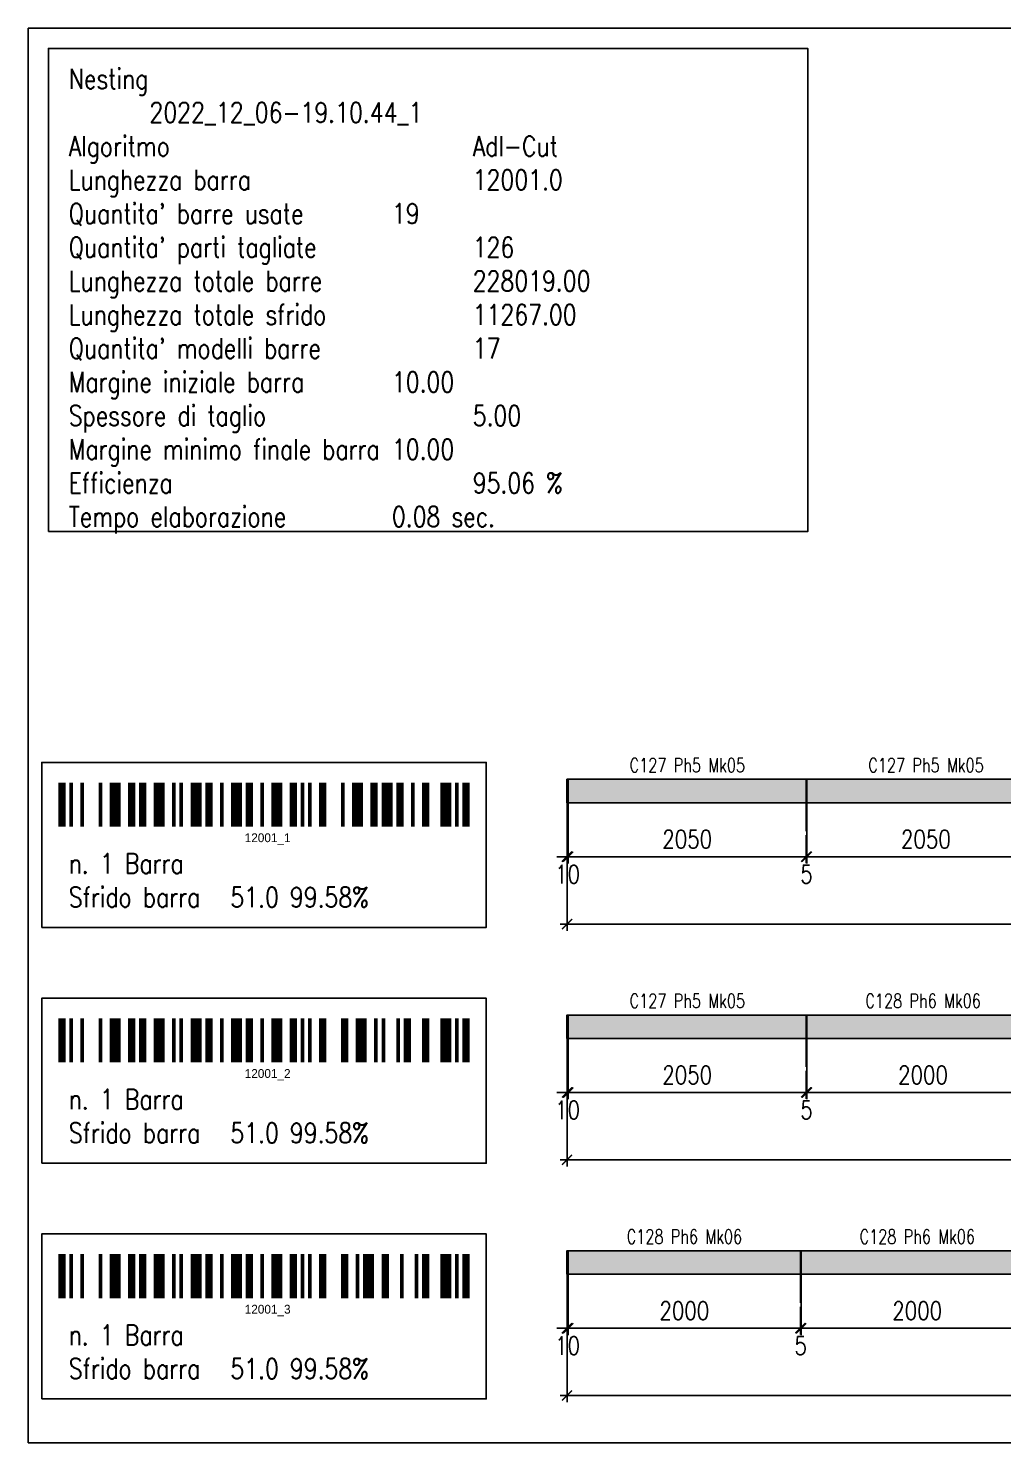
# Model space of a CAD drawing. Header units: millimetres. Extents: x -56 to 421004, y -1 to 91234.
# Drawn here: x 134118 to 142507, y 78414 to 90589 of the extents above; entities that cross this region are included whole.
import ezdxf
from ezdxf.enums import TextEntityAlignment as Align

# ---------------------------------------------------------------- set-up
doc = ezdxf.new("R2010")
doc.units = ezdxf.units.MM
doc.styles.add('EasyCutStyle', font='romans.shx', dxfattribs={"width": 0.8})
doc.styles.add('EasyCutStyleOptimezeBars', font='Romans.shx', dxfattribs={"width": 0.8})
doc.dimstyles.new('EasyCutDimOptimezeBars', dxfattribs={"dimscale": 57.971, "dimtxt": 2.7, "dimasz": 1.5, "dimexe": 1, "dimexo": 0, "dimgap": 1.25, "dimtad": 1, "dimdec": 1, "dimrnd": 0.5, "dimzin": 12, "dimdsep": 46, "dimtxsty": 'EasyCutStyleOptimezeBars', "dimblk": 'ARCHTICK', "dimblk1": 'ARCHTICK', "dimblk2": 'ARCHTICK', "dimcen": 1, "dimdle": 1, "dimclrd": 1, "dimclre": 1, "dimclrt": 3, "dimadec": 3, "dimazin": 0, "dimtfac": 1, "dimtdec": 1, "dimtix": 1, "dimtmove": 0, "dimatfit": 3, "dimfxl": 1, "dimtfill": 1, "dimtolj": 1, "dimtzin": 0, "dimarcsym": 0})

# ---------------------------------------------------------------- blocks, each defined once
blk = doc.blocks.new('BARCODE128_12001_1')
at = {"linetype": 'Continuous'}
for points, const_width in [([(1, 0), (1, 12)], 2), ([(3.5, 0), (3.5, 12)], 1), ([(6.5, 0), (6.5, 12)], 1), ([(11.5, 0), (11.5, 12)], 1), ([(15.5, 0), (15.5, 12)], 3), ([(20, 0), (20, 12)], 2), ([(23, 0), (23, 12)], 2), ([(27.5, 0), (27.5, 12)], 3), ([(31.5, 0), (31.5, 12)], 1), ([(33.5, 0), (33.5, 12)], 1), ([(37.5, 0), (37.5, 12)], 3), ([(41, 0), (41, 12)], 2), ([(44.5, 0), (44.5, 12)], 1), ([(48.5, 0), (48.5, 12)], 3), ([(52, 0), (52, 12)], 2), ([(55.5, 0), (55.5, 12)], 1), ([(59.5, 0), (59.5, 12)], 3), ([(64, 0), (64, 12)], 2), ([(66.5, 0), (66.5, 12)], 1), ([(68.5, 0), (68.5, 12)], 1), ([(72, 0), (72, 12)], 2), ([(77.5, 0), (77.5, 12)], 1), ([(81.5, 0), (81.5, 12)], 3), ([(86, 0), (86, 12)], 2), ([(89.5, 0), (89.5, 12)], 3), ([(93, 0), (93, 12)], 2), ([(96.5, 0), (96.5, 12)], 1), ([(100, 0), (100, 12)], 2), ([(105.5, 0), (105.5, 12)], 3), ([(108.5, 0), (108.5, 12)], 1), ([(111, 0), (111, 12)], 2)]:
    blk.add_lwpolyline(points, dxfattribs=dict(at, const_width=const_width))
blk.add_text('12001_1', height=2.4).set_placement((57, -4.2), align=Align.CENTER)
blk = doc.blocks.new('_ArchTick')
at = {"color": 0, "linetype": 'ByBlock', "const_width": 0.15}
blk.add_lwpolyline([(-0.5, -0.5), (0.5, 0.5)], dxfattribs=at)
blk = doc.blocks.new('*D672')
at = {"color": 1, "lineweight": -2}
for p, q in [((138756, 83922), (138756, 83400)), ((138766, 83922), (138766, 83400)), ((138756, 83458), (138669, 83458)), ((138756, 83458), (138766, 83458)), ((138766, 83458), (138853, 83458))]:
    blk.add_line(p, q, dxfattribs=at)
at = {"layer": 'Defpoints', "color": 0}
for p in [(138756, 83922), (138766, 83922)]:
    blk.add_point(p, dxfattribs=at)
at = {"color": 1, "lineweight": -2, "xscale": 86.9637, "yscale": 86.9637, "zscale": 86.9637}
blk.add_blockref('_ArchTick', (138756, 83458), dxfattribs=at)
at = {"color": 1, "lineweight": -2, "xscale": 86.9637, "yscale": 86.9637, "zscale": 86.9637, "rotation": 180}
blk.add_blockref('_ArchTick', (138766, 83458), dxfattribs=at)
at = {"color": 3, "char_height": 156.5, "attachment_point": 5, "style": 'EasyCutStyleOptimezeBars', "bg_fill": 3, "box_fill_scale": 1.1, "bg_fill_color": 256, "bg_fill_true_color": 13158600}
for s, insert, bg_fill_transparency in [('\\A1;', (138761, 83661), 7232796), ('\\A1;10', (138761, 83307), 7379756)]:
    blk.add_mtext(s, dxfattribs=dict(at, insert=insert, bg_fill_transparency=bg_fill_transparency))
at = {"layer": 'Defpoints', "color": 0}
blk.add_point((138766, 83458), dxfattribs=at)
blk = doc.blocks.new('*D673')
at = {"color": 1, "lineweight": -2}
for p, q in [((138766, 83922), (138766, 83400)), ((140816, 83922), (140816, 83400)), ((138708, 83458), (140874, 83458))]:
    blk.add_line(p, q, dxfattribs=at)
at = {"layer": 'Defpoints', "color": 0}
for p in [(138766, 83922), (140816, 83922), (140816, 83458)]:
    blk.add_point(p, dxfattribs=at)
at = {"color": 1, "lineweight": -2, "xscale": 86.9637, "yscale": 86.9637, "zscale": 86.9637, "rotation": 180}
blk.add_blockref('_ArchTick', (138766, 83458), dxfattribs=at)
at = {"color": 1, "lineweight": -2, "xscale": 86.9637, "yscale": 86.9637, "zscale": 86.9637}
blk.add_blockref('_ArchTick', (140816, 83458), dxfattribs=at)
at = {"color": 3, "insert": (139791, 83609), "char_height": 156.5, "attachment_point": 5, "style": 'EasyCutStyleOptimezeBars', "bg_fill": 3, "box_fill_scale": 1.1, "bg_fill_color": 256, "bg_fill_true_color": 13158600, "bg_fill_transparency": 3937068}
blk.add_mtext('\\A1;2050', dxfattribs=at)
blk = doc.blocks.new('*D674')
at = {"color": 1, "lineweight": -2}
for p, q in [((140816, 83922), (140816, 83400)), ((140821, 83922), (140821, 83400)), ((140816, 83458), (140729, 83458)), ((140816, 83458), (140821, 83458)), ((140821, 83458), (140908, 83458))]:
    blk.add_line(p, q, dxfattribs=at)
at = {"layer": 'Defpoints', "color": 0}
for p in [(140816, 83922), (140821, 83922)]:
    blk.add_point(p, dxfattribs=at)
at = {"color": 1, "lineweight": -2, "xscale": 86.9637, "yscale": 86.9637, "zscale": 86.9637}
blk.add_blockref('_ArchTick', (140816, 83458), dxfattribs=at)
at = {"color": 1, "lineweight": -2, "xscale": 86.9637, "yscale": 86.9637, "zscale": 86.9637, "rotation": 180}
blk.add_blockref('_ArchTick', (140821, 83458), dxfattribs=at)
at = {"color": 3, "char_height": 156.5, "attachment_point": 5, "style": 'EasyCutStyleOptimezeBars', "bg_fill": 3, "box_fill_scale": 1.1, "bg_fill_color": 256, "bg_fill_true_color": 13158600, "bg_fill_transparency": 0}
for s, insert in [('\\A1;', (140818, 83661)), ('\\A1;5', (140818, 83307))]:
    blk.add_mtext(s, dxfattribs=dict(at, insert=insert))
at = {"layer": 'Defpoints', "color": 0}
blk.add_point((140821, 83458), dxfattribs=at)
blk = doc.blocks.new('*D675')
at = {"color": 1, "lineweight": -2}
for p, q in [((140821, 83922), (140821, 83400)), ((142871, 83922), (142871, 83400)), ((140763, 83458), (142929, 83458))]:
    blk.add_line(p, q, dxfattribs=at)
at = {"layer": 'Defpoints', "color": 0}
for p in [(140821, 83922), (142871, 83922), (142871, 83458)]:
    blk.add_point(p, dxfattribs=at)
at = {"color": 1, "lineweight": -2, "xscale": 86.9637, "yscale": 86.9637, "zscale": 86.9637, "rotation": 180}
blk.add_blockref('_ArchTick', (140821, 83458), dxfattribs=at)
at = {"color": 1, "lineweight": -2, "xscale": 86.9637, "yscale": 86.9637, "zscale": 86.9637}
blk.add_blockref('_ArchTick', (142871, 83458), dxfattribs=at)
at = {"color": 3, "insert": (141846, 83609), "char_height": 156.5, "attachment_point": 5, "style": 'EasyCutStyleOptimezeBars', "bg_fill": 3, "box_fill_scale": 1.1, "bg_fill_color": 256, "bg_fill_true_color": 13158600, "bg_fill_transparency": 3960140}
blk.add_mtext('\\A1;2050', dxfattribs=at)
blk = doc.blocks.new('*D685')
at = {"color": 1, "lineweight": -2}
for p, q in [((138756, 83922), (138756, 82820)), ((150757, 83922), (150757, 82820)), ((138698, 82878), (150815, 82878))]:
    blk.add_line(p, q, dxfattribs=at)
at = {"layer": 'Defpoints', "color": 0}
for p in [(138756, 83922), (150757, 83922), (150757, 82878)]:
    blk.add_point(p, dxfattribs=at)
at = {"color": 1, "lineweight": -2, "xscale": 86.9637, "yscale": 86.9637, "zscale": 86.9637, "rotation": 180}
blk.add_blockref('_ArchTick', (138756, 82878), dxfattribs=at)
at = {"color": 1, "lineweight": -2, "xscale": 86.9637, "yscale": 86.9637, "zscale": 86.9637}
blk.add_blockref('_ArchTick', (150757, 82878), dxfattribs=at)
at = {"color": 3, "insert": (144756, 83029), "char_height": 156.5, "attachment_point": 5, "style": 'EasyCutStyleOptimezeBars', "bg_fill": 3, "box_fill_scale": 1.1, "bg_fill_color": 256, "bg_fill_true_color": 13158600, "bg_fill_transparency": 4074544}
blk.add_mtext('\\A1;12001', dxfattribs=at)
blk = doc.blocks.new('BARCODE128_12001_2')
at = {"linetype": 'Continuous'}
for points, const_width in [([(1, 0), (1, 12)], 2), ([(3.5, 0), (3.5, 12)], 1), ([(6.5, 0), (6.5, 12)], 1), ([(11.5, 0), (11.5, 12)], 1), ([(15.5, 0), (15.5, 12)], 3), ([(20, 0), (20, 12)], 2), ([(23, 0), (23, 12)], 2), ([(27.5, 0), (27.5, 12)], 3), ([(31.5, 0), (31.5, 12)], 1), ([(33.5, 0), (33.5, 12)], 1), ([(37.5, 0), (37.5, 12)], 3), ([(41, 0), (41, 12)], 2), ([(44.5, 0), (44.5, 12)], 1), ([(48.5, 0), (48.5, 12)], 3), ([(52, 0), (52, 12)], 2), ([(55.5, 0), (55.5, 12)], 1), ([(59.5, 0), (59.5, 12)], 3), ([(64, 0), (64, 12)], 2), ([(66.5, 0), (66.5, 12)], 1), ([(68.5, 0), (68.5, 12)], 1), ([(72, 0), (72, 12)], 2), ([(78, 0), (78, 12)], 2), ([(82.5, 0), (82.5, 12)], 3), ([(86.5, 0), (86.5, 12)], 1), ([(88.5, 0), (88.5, 12)], 1), ([(92.5, 0), (92.5, 12)], 1), ([(95, 0), (95, 12)], 2), ([(100, 0), (100, 12)], 2), ([(105.5, 0), (105.5, 12)], 3), ([(108.5, 0), (108.5, 12)], 1), ([(111, 0), (111, 12)], 2)]:
    blk.add_lwpolyline(points, dxfattribs=dict(at, const_width=const_width))
blk.add_text('12001_2', height=2.4).set_placement((57, -4.2), align=Align.CENTER)
blk = doc.blocks.new('*D687')
at = {"color": 1, "lineweight": -2}
for p, q in [((138756, 81892), (138756, 81371)), ((138766, 81892), (138766, 81371)), ((138756, 81429), (138669, 81429)), ((138756, 81429), (138766, 81429)), ((138766, 81429), (138853, 81429))]:
    blk.add_line(p, q, dxfattribs=at)
at = {"layer": 'Defpoints', "color": 0}
for p in [(138756, 81892), (138766, 81892)]:
    blk.add_point(p, dxfattribs=at)
at = {"color": 1, "lineweight": -2, "xscale": 86.9637, "yscale": 86.9637, "zscale": 86.9637}
blk.add_blockref('_ArchTick', (138756, 81429), dxfattribs=at)
at = {"color": 1, "lineweight": -2, "xscale": 86.9637, "yscale": 86.9637, "zscale": 86.9637, "rotation": 180}
blk.add_blockref('_ArchTick', (138766, 81429), dxfattribs=at)
at = {"color": 3, "char_height": 156.5, "attachment_point": 5, "style": 'EasyCutStyleOptimezeBars', "bg_fill": 3, "box_fill_scale": 1.1, "bg_fill_color": 256, "bg_fill_true_color": 13158600}
for s, insert, bg_fill_transparency in [('\\A1;', (138761, 81632), 12338944), ('\\A1;10', (138761, 81278), 4498908)]:
    blk.add_mtext(s, dxfattribs=dict(at, insert=insert, bg_fill_transparency=bg_fill_transparency))
at = {"layer": 'Defpoints', "color": 0}
blk.add_point((138766, 81429), dxfattribs=at)
blk = doc.blocks.new('*D688')
at = {"color": 1, "lineweight": -2}
for p, q in [((138766, 81892), (138766, 81371)), ((140816, 81892), (140816, 81371)), ((138708, 81429), (140874, 81429))]:
    blk.add_line(p, q, dxfattribs=at)
at = {"layer": 'Defpoints', "color": 0}
for p in [(138766, 81892), (140816, 81892), (140816, 81429)]:
    blk.add_point(p, dxfattribs=at)
at = {"color": 1, "lineweight": -2, "xscale": 86.9637, "yscale": 86.9637, "zscale": 86.9637, "rotation": 180}
blk.add_blockref('_ArchTick', (138766, 81429), dxfattribs=at)
at = {"color": 1, "lineweight": -2, "xscale": 86.9637, "yscale": 86.9637, "zscale": 86.9637}
blk.add_blockref('_ArchTick', (140816, 81429), dxfattribs=at)
at = {"color": 3, "insert": (139791, 81579), "char_height": 156.5, "attachment_point": 5, "style": 'EasyCutStyleOptimezeBars', "bg_fill": 3, "box_fill_scale": 1.1, "bg_fill_color": 256, "bg_fill_true_color": 13158600, "bg_fill_transparency": 15880952}
blk.add_mtext('\\A1;2050', dxfattribs=at)
blk = doc.blocks.new('*D689')
at = {"color": 1, "lineweight": -2}
for p, q in [((140816, 81892), (140816, 81371)), ((140821, 81892), (140821, 81371)), ((140816, 81429), (140729, 81429)), ((140816, 81429), (140821, 81429)), ((140821, 81429), (140908, 81429))]:
    blk.add_line(p, q, dxfattribs=at)
at = {"layer": 'Defpoints', "color": 0}
for p in [(140816, 81892), (140821, 81892)]:
    blk.add_point(p, dxfattribs=at)
at = {"color": 1, "lineweight": -2, "xscale": 86.9637, "yscale": 86.9637, "zscale": 86.9637}
blk.add_blockref('_ArchTick', (140816, 81429), dxfattribs=at)
at = {"color": 1, "lineweight": -2, "xscale": 86.9637, "yscale": 86.9637, "zscale": 86.9637, "rotation": 180}
blk.add_blockref('_ArchTick', (140821, 81429), dxfattribs=at)
at = {"color": 3, "char_height": 156.5, "attachment_point": 5, "style": 'EasyCutStyleOptimezeBars', "bg_fill": 3, "box_fill_scale": 1.1, "bg_fill_color": 256, "bg_fill_true_color": 13158600}
for s, insert, bg_fill_transparency in [('\\A1;', (140818, 81632), 12339460), ('\\A1;5', (140818, 81278), 0)]:
    blk.add_mtext(s, dxfattribs=dict(at, insert=insert, bg_fill_transparency=bg_fill_transparency))
at = {"layer": 'Defpoints', "color": 0}
blk.add_point((140821, 81429), dxfattribs=at)
blk = doc.blocks.new('*D690')
at = {"color": 1, "lineweight": -2}
for p, q in [((140821, 81892), (140821, 81371)), ((142821, 81892), (142821, 81371)), ((140763, 81429), (142879, 81429))]:
    blk.add_line(p, q, dxfattribs=at)
at = {"layer": 'Defpoints', "color": 0}
for p in [(140821, 81892), (142821, 81892), (142821, 81429)]:
    blk.add_point(p, dxfattribs=at)
at = {"color": 1, "lineweight": -2, "xscale": 86.9637, "yscale": 86.9637, "zscale": 86.9637, "rotation": 180}
blk.add_blockref('_ArchTick', (140821, 81429), dxfattribs=at)
at = {"color": 1, "lineweight": -2, "xscale": 86.9637, "yscale": 86.9637, "zscale": 86.9637}
blk.add_blockref('_ArchTick', (142821, 81429), dxfattribs=at)
at = {"color": 3, "insert": (141821, 81579), "char_height": 156.5, "attachment_point": 5, "style": 'EasyCutStyleOptimezeBars', "bg_fill": 3, "box_fill_scale": 1.1, "bg_fill_color": 256, "bg_fill_true_color": 13158600, "bg_fill_transparency": 4541744}
blk.add_mtext('\\A1;2000', dxfattribs=at)
blk = doc.blocks.new('*D700')
at = {"color": 1, "lineweight": -2}
for p, q in [((138756, 81892), (138756, 80791)), ((150757, 81892), (150757, 80791)), ((138698, 80849), (150815, 80849))]:
    blk.add_line(p, q, dxfattribs=at)
at = {"layer": 'Defpoints', "color": 0}
for p in [(138756, 81892), (150757, 81892), (150757, 80849)]:
    blk.add_point(p, dxfattribs=at)
at = {"color": 1, "lineweight": -2, "xscale": 86.9637, "yscale": 86.9637, "zscale": 86.9637, "rotation": 180}
blk.add_blockref('_ArchTick', (138756, 80849), dxfattribs=at)
at = {"color": 1, "lineweight": -2, "xscale": 86.9637, "yscale": 86.9637, "zscale": 86.9637}
blk.add_blockref('_ArchTick', (150757, 80849), dxfattribs=at)
at = {"color": 3, "insert": (144756, 81000), "char_height": 156.5, "attachment_point": 5, "style": 'EasyCutStyleOptimezeBars', "bg_fill": 3, "box_fill_scale": 1.1, "bg_fill_color": 256, "bg_fill_true_color": 13158600, "bg_fill_transparency": 4954380}
blk.add_mtext('\\A1;12001', dxfattribs=at)
blk = doc.blocks.new('BARCODE128_12001_3')
at = {"linetype": 'Continuous'}
for points, const_width in [([(1, 0), (1, 12)], 2), ([(3.5, 0), (3.5, 12)], 1), ([(6.5, 0), (6.5, 12)], 1), ([(11.5, 0), (11.5, 12)], 1), ([(15.5, 0), (15.5, 12)], 3), ([(20, 0), (20, 12)], 2), ([(23, 0), (23, 12)], 2), ([(27.5, 0), (27.5, 12)], 3), ([(31.5, 0), (31.5, 12)], 1), ([(33.5, 0), (33.5, 12)], 1), ([(37.5, 0), (37.5, 12)], 3), ([(41, 0), (41, 12)], 2), ([(44.5, 0), (44.5, 12)], 1), ([(48.5, 0), (48.5, 12)], 3), ([(52, 0), (52, 12)], 2), ([(55.5, 0), (55.5, 12)], 1), ([(59.5, 0), (59.5, 12)], 3), ([(64, 0), (64, 12)], 2), ([(66.5, 0), (66.5, 12)], 1), ([(68.5, 0), (68.5, 12)], 1), ([(72, 0), (72, 12)], 2), ([(78, 0), (78, 12)], 2), ([(81.5, 0), (81.5, 12)], 1), ([(84.5, 0), (84.5, 12)], 3), ([(89, 0), (89, 12)], 2), ([(93.5, 0), (93.5, 12)], 1), ([(97.5, 0), (97.5, 12)], 1), ([(100, 0), (100, 12)], 2), ([(105.5, 0), (105.5, 12)], 3), ([(108.5, 0), (108.5, 12)], 1), ([(111, 0), (111, 12)], 2)]:
    blk.add_lwpolyline(points, dxfattribs=dict(at, const_width=const_width))
blk.add_text('12001_3', height=2.4).set_placement((57, -4.2), align=Align.CENTER)
blk = doc.blocks.new('*D702')
at = {"color": 1, "lineweight": -2}
for p, q in [((138756, 79863), (138756, 79341)), ((138766, 79863), (138766, 79341)), ((138756, 79399), (138669, 79399)), ((138756, 79399), (138766, 79399)), ((138766, 79399), (138853, 79399))]:
    blk.add_line(p, q, dxfattribs=at)
at = {"layer": 'Defpoints', "color": 0}
for p in [(138756, 79863), (138766, 79863)]:
    blk.add_point(p, dxfattribs=at)
at = {"color": 1, "lineweight": -2, "xscale": 86.9637, "yscale": 86.9637, "zscale": 86.9637}
blk.add_blockref('_ArchTick', (138756, 79399), dxfattribs=at)
at = {"color": 1, "lineweight": -2, "xscale": 86.9637, "yscale": 86.9637, "zscale": 86.9637, "rotation": 180}
blk.add_blockref('_ArchTick', (138766, 79399), dxfattribs=at)
at = {"color": 3, "char_height": 156.5, "attachment_point": 5, "style": 'EasyCutStyleOptimezeBars', "bg_fill": 3, "box_fill_scale": 1.1, "bg_fill_color": 256, "bg_fill_true_color": 13158600}
for s, insert, bg_fill_transparency in [('\\A1;', (138761, 79602), 12333784), ('\\A1;10', (138761, 79249), 12333864)]:
    blk.add_mtext(s, dxfattribs=dict(at, insert=insert, bg_fill_transparency=bg_fill_transparency))
at = {"layer": 'Defpoints', "color": 0}
blk.add_point((138766, 79399), dxfattribs=at)
blk = doc.blocks.new('*D703')
at = {"color": 1, "lineweight": -2}
for p, q in [((138766, 79863), (138766, 79341)), ((140766, 79863), (140766, 79341)), ((138708, 79399), (140824, 79399))]:
    blk.add_line(p, q, dxfattribs=at)
at = {"layer": 'Defpoints', "color": 0}
for p in [(138766, 79863), (140766, 79863), (140766, 79399)]:
    blk.add_point(p, dxfattribs=at)
at = {"color": 1, "lineweight": -2, "xscale": 86.9637, "yscale": 86.9637, "zscale": 86.9637, "rotation": 180}
blk.add_blockref('_ArchTick', (138766, 79399), dxfattribs=at)
at = {"color": 1, "lineweight": -2, "xscale": 86.9637, "yscale": 86.9637, "zscale": 86.9637}
blk.add_blockref('_ArchTick', (140766, 79399), dxfattribs=at)
at = {"color": 3, "insert": (139766, 79550), "char_height": 156.5, "attachment_point": 5, "style": 'EasyCutStyleOptimezeBars', "bg_fill": 3, "box_fill_scale": 1.1, "bg_fill_color": 256, "bg_fill_true_color": 13158600, "bg_fill_transparency": 10195756}
blk.add_mtext('\\A1;2000', dxfattribs=at)
blk = doc.blocks.new('*D704')
at = {"color": 1, "lineweight": -2}
for p, q in [((140766, 79863), (140766, 79341)), ((140771, 79863), (140771, 79341)), ((140766, 79399), (140679, 79399)), ((140766, 79399), (140771, 79399)), ((140771, 79399), (140858, 79399))]:
    blk.add_line(p, q, dxfattribs=at)
at = {"layer": 'Defpoints', "color": 0}
for p in [(140766, 79863), (140771, 79863)]:
    blk.add_point(p, dxfattribs=at)
at = {"color": 1, "lineweight": -2, "xscale": 86.9637, "yscale": 86.9637, "zscale": 86.9637}
blk.add_blockref('_ArchTick', (140766, 79399), dxfattribs=at)
at = {"color": 1, "lineweight": -2, "xscale": 86.9637, "yscale": 86.9637, "zscale": 86.9637, "rotation": 180}
blk.add_blockref('_ArchTick', (140771, 79399), dxfattribs=at)
at = {"color": 3, "char_height": 156.5, "attachment_point": 5, "style": 'EasyCutStyleOptimezeBars', "bg_fill": 3, "box_fill_scale": 1.1, "bg_fill_color": 256, "bg_fill_true_color": 13158600, "bg_fill_transparency": 0}
for s, insert in [('\\A1;', (140768, 79602)), ('\\A1;5', (140768, 79249))]:
    blk.add_mtext(s, dxfattribs=dict(at, insert=insert))
at = {"layer": 'Defpoints', "color": 0}
blk.add_point((140771, 79399), dxfattribs=at)
blk = doc.blocks.new('*D705')
at = {"color": 1, "lineweight": -2}
for p, q in [((140771, 79863), (140771, 79341)), ((142771, 79863), (142771, 79341)), ((140713, 79399), (142829, 79399))]:
    blk.add_line(p, q, dxfattribs=at)
at = {"layer": 'Defpoints', "color": 0}
for p in [(140771, 79863), (142771, 79863), (142771, 79399)]:
    blk.add_point(p, dxfattribs=at)
at = {"color": 1, "lineweight": -2, "xscale": 86.9637, "yscale": 86.9637, "zscale": 86.9637, "rotation": 180}
blk.add_blockref('_ArchTick', (140771, 79399), dxfattribs=at)
at = {"color": 1, "lineweight": -2, "xscale": 86.9637, "yscale": 86.9637, "zscale": 86.9637}
blk.add_blockref('_ArchTick', (142771, 79399), dxfattribs=at)
at = {"color": 3, "insert": (141771, 79550), "char_height": 156.5, "attachment_point": 5, "style": 'EasyCutStyleOptimezeBars', "bg_fill": 3, "box_fill_scale": 1.1, "bg_fill_color": 256, "bg_fill_true_color": 13158600, "bg_fill_transparency": 10218828}
blk.add_mtext('\\A1;2000', dxfattribs=at)
blk = doc.blocks.new('*D715')
at = {"color": 1, "lineweight": -2}
for p, q in [((138756, 79863), (138756, 78762)), ((150757, 79863), (150757, 78762)), ((138698, 78820), (150815, 78820))]:
    blk.add_line(p, q, dxfattribs=at)
at = {"layer": 'Defpoints', "color": 0}
for p in [(138756, 79863), (150757, 79863), (150757, 78820)]:
    blk.add_point(p, dxfattribs=at)
at = {"color": 1, "lineweight": -2, "xscale": 86.9637, "yscale": 86.9637, "zscale": 86.9637, "rotation": 180}
blk.add_blockref('_ArchTick', (138756, 78820), dxfattribs=at)
at = {"color": 1, "lineweight": -2, "xscale": 86.9637, "yscale": 86.9637, "zscale": 86.9637}
blk.add_blockref('_ArchTick', (150757, 78820), dxfattribs=at)
at = {"color": 3, "insert": (144756, 78970), "char_height": 156.5, "attachment_point": 5, "style": 'EasyCutStyleOptimezeBars', "bg_fill": 3, "box_fill_scale": 1.1, "bg_fill_color": 256, "bg_fill_true_color": 13158600, "bg_fill_transparency": 4963152}
blk.add_mtext('\\A1;12001', dxfattribs=at)

msp = doc.modelspace()

# ---------------------------------------------------------------- linework, layer by layer
at = {"color": 231, "true_color": 0xfd58be}
for points in [[(138755.9, 83921.59), (150756.9, 83921.59), (150756.9, 84124.5), (138755.9, 84124.5)], [(138755.9, 81892.43), (150756.9, 81892.43), (150756.9, 82095.35), (138755.9, 82095.35)], [(138755.9, 79863.28), (150756.9, 79863.28), (150756.9, 80066.2), (138755.9, 80066.2)]]:
    msp.add_lwpolyline(points, close=True, dxfattribs=at)
at = {"color": 7}
for points in [[(138765.9, 83921.59), (140815.9, 83921.59), (140815.9, 84124.5), (138765.9, 84124.5)], [(140820.9, 83921.59), (142870.9, 83921.59), (142870.9, 84124.5), (140820.9, 84124.5)], [(138765.9, 81892.43), (140815.9, 81892.43), (140815.9, 82095.35), (138765.9, 82095.35)], [(140820.9, 81892.43), (142820.9, 81892.43), (142820.9, 82095.35), (140820.9, 82095.35)], [(138765.9, 79863.28), (140765.9, 79863.28), (140765.9, 80066.2), (138765.9, 80066.2)], [(140770.9, 79863.28), (142770.9, 79863.28), (142770.9, 80066.2), (140770.9, 80066.2)]]:
    msp.add_lwpolyline(points, close=True, dxfattribs=at)
at = {"color": 54, "true_color": 0xa29717}
for points in [[(138765.9, 83921.59), (140815.9, 83921.59), (138765.9, 84124.5), (140815.9, 84124.5)], [(140820.9, 83921.59), (142870.9, 83921.59), (140820.9, 84124.5), (142870.9, 84124.5)], [(138765.9, 81892.43), (140815.9, 81892.43), (138765.9, 82095.35), (140815.9, 82095.35)]]:
    msp.add_solid(points, dxfattribs=at)
at = {"color": 54, "true_color": 0xa19317}
for points in [[(140820.9, 81892.43), (142820.9, 81892.43), (140820.9, 82095.35), (142820.9, 82095.35)], [(138765.9, 79863.28), (140765.9, 79863.28), (138765.9, 80066.2), (140765.9, 80066.2)], [(140770.9, 79863.28), (142770.9, 79863.28), (140770.9, 80066.2), (142770.9, 80066.2)]]:
    msp.add_solid(points, dxfattribs=at)

# ---------------------------------------------------------------- texts
at = {"style": 'EasyCutStyle', "width": 0.75}
for s, p in [('C127 Ph5 Mk05', (139791.9, 84185.38)), ('C127 Ph5 Mk05', (141846.9, 84185.38)), ('C127 Ph5 Mk05', (139791.9, 82156.22)), ('C128 Ph6 Mk06', (141821.9, 82156.22)), ('C128 Ph6 Mk06', (139766.9, 80127.07)), ('C128 Ph6 Mk06', (141771.9, 80127.07))]:
    msp.add_text(s, height=121.7492, dxfattribs=at).set_placement(p, align=Align.CENTER)
at = {"color": 71, "insert": (134465.7, 90240.95), "char_height": 173.9274, "attachment_point": 1, "bg_fill": 3, "box_fill_scale": 1.5, "bg_fill_color": 9, "bg_fill_transparency": 10584684}
msp.add_mtext("{\\Fromans|c0;\\W0.8;\\C2;Nesting^I^I^I^I\\C7;2022_12_06-19.10.44_1^J\\C3;Algoritmo^I^I^I^I\\C7;Adl-Cut^J\\C1;Lunghezza barra^I^I^I\\C7;12001.0^J\\C1;Quantita' barre usate^I^I\\C7;19^J\\C1;Quantita' parti tagliate^I^I\\C7;126^J\\C1;Lunghezza totale barre^I^I\\C7;228019.00^J\\C1;Lunghezza totale sfrido^I^I\\C7;11267.00^J\\C1;Quantita' modelli barre^I^I\\C7;17^J\\C1;Margine iniziale barra^I^I\\C7;10.00^J\\C1;Spessore di taglio^I^I^I\\C7;5.00^J\\C1;Margine minimo finale barra^I\\C7;10.00^J\\C1;Efficienza^I^I^I^I\\C7;95.06 %^J\\C1;Tempo elaborazione^I^I\\C7;0.08 sec.", dxfattribs=at)

# ---------------------------------------------------------------- next in the draw order: linework, layer by layer
at = {"color": 5}
for points in [[(134117.84, 78413.89), (151336.65, 78413.89), (151336.65, 90588.8), (134117.84, 90588.8)], [(134291.77, 86257.18), (140828.13, 86257.18), (140828.13, 90414.88), (134291.77, 90414.88)]]:
    msp.add_lwpolyline(points, close=True, dxfattribs=at)

# ---------------------------------------------------------------- next in the draw order: texts
at = {"color": 71, "char_height": 173.9274, "attachment_point": 1, "bg_fill": 2}
for insert in [(134465.7, 83486.77), (134465.7, 81457.62), (134465.7, 79428.46)]:
    msp.add_mtext('{\\Fromans|c0;\\W0.8;\\C2;n. 1 Barra^J\\C1;Sfrido barra^I\\C7;51.0 99.58%', dxfattribs=dict(at, insert=insert))

# ---------------------------------------------------------------- next in the draw order: dimensions: what is measured, and where the dimension line sits
for base, p1, p2, picture, middle in [((138765.9, 83457.78), (138755.9, 83921.59), (138765.9, 83921.59), '*D672', (138760.9, 83457.78)), ((138765.9, 81428.63), (138755.9, 81892.43), (138765.9, 81892.43), '*D687', (138760.9, 81428.63)), ((138765.9, 79399.47), (138755.9, 79863.28), (138765.9, 79863.28), '*D702', (138760.9, 79399.47))]:
    dim = msp.add_linear_dim(base=base, p1=p1, p2=p2, text='\\X<>', dimstyle='EasyCutDimOptimezeBars', override={"dimscale": 57.9758})
    dim.commit()
    dim.dimension.update_dxf_attribs({"geometry": picture, "text_midpoint": middle})

# ---------------------------------------------------------------- next in the draw order: linework, layer by layer
at = {"color": 5}
for points in [[(134233.79, 82849.03), (138060.2, 82849.03), (138060.2, 84269.44), (134233.79, 84269.44)], [(134233.79, 80819.88), (138060.2, 80819.88), (138060.2, 82240.29), (134233.79, 82240.29)], [(134233.79, 78790.73), (138060.2, 78790.73), (138060.2, 80211.14), (134233.79, 80211.14)]]:
    msp.add_lwpolyline(points, close=True, dxfattribs=at)

# ---------------------------------------------------------------- next in the draw order: block references
at = {"xscale": 31.62316363636637, "yscale": 31.62316363636637, "zscale": 31.62316363636364}
for name, p in [('BARCODE128_12001_1', (134376.1, 83716.04)), ('BARCODE128_12001_2', (134376.1, 81686.88)), ('BARCODE128_12001_3', (134376.1, 79657.73))]:
    msp.add_blockref(name, p, dxfattribs=at)

# ---------------------------------------------------------------- next in the draw order: dimensions: what is measured, and where the dimension line sits
for base, p1, p2, picture, middle in [((140815.9, 83457.78), (138765.9, 83921.59), (140815.9, 83921.59), '*D673', (139790.9, 83608.52)), ((140815.9, 81428.63), (138765.9, 81892.43), (140815.9, 81892.43), '*D688', (139790.9, 81579.36)), ((140765.9, 79399.47), (138765.9, 79863.28), (140765.9, 79863.28), '*D703', (139765.9, 79550.21))]:
    dim = msp.add_linear_dim(base=base, p1=p1, p2=p2, dimstyle='EasyCutDimOptimezeBars', override={"dimscale": 57.9758, "dimtad": 1})
    dim.commit()
    dim.dimension.update_dxf_attribs({"geometry": picture, "text_midpoint": middle})

# ---------------------------------------------------------------- next in the draw order: dimensions: what is measured, and where the dimension line sits
for base, p1, p2, picture, middle in [((140820.9, 83457.78), (140815.9, 83921.59), (140820.9, 83921.59), '*D674', (140818.4, 83457.78)), ((140820.9, 81428.63), (140815.9, 81892.43), (140820.9, 81892.43), '*D689', (140818.4, 81428.63)), ((140770.9, 79399.47), (140765.9, 79863.28), (140770.9, 79863.28), '*D704', (140768.4, 79399.47))]:
    dim = msp.add_linear_dim(base=base, p1=p1, p2=p2, text='\\X<>', dimstyle='EasyCutDimOptimezeBars', override={"dimscale": 57.9758})
    dim.commit()
    dim.dimension.update_dxf_attribs({"geometry": picture, "text_midpoint": middle})

# ---------------------------------------------------------------- next in the draw order: dimensions: what is measured, and where the dimension line sits
for base, p1, p2, picture, middle in [((142870.9, 83457.78), (140820.9, 83921.59), (142870.9, 83921.59), '*D675', (141845.9, 83608.52)), ((142820.9, 81428.63), (140820.9, 81892.43), (142820.9, 81892.43), '*D690', (141820.9, 81579.36)), ((142770.9, 79399.47), (140770.9, 79863.28), (142770.9, 79863.28), '*D705', (141770.9, 79550.21))]:
    dim = msp.add_linear_dim(base=base, p1=p1, p2=p2, dimstyle='EasyCutDimOptimezeBars', override={"dimscale": 57.9758, "dimtad": 1})
    dim.commit()
    dim.dimension.update_dxf_attribs({"geometry": picture, "text_midpoint": middle})

# ---------------------------------------------------------------- next in the draw order: dimensions: what is measured, and where the dimension line sits
for base, p1, p2, picture, middle in [((150756.9, 82878.02), (138755.9, 83921.59), (150756.9, 83921.59), '*D685', (144756.4, 83028.76)), ((150756.9, 80848.87), (138755.9, 81892.43), (150756.9, 81892.43), '*D700', (144756.4, 80999.61)), ((150756.9, 78819.72), (138755.9, 79863.28), (150756.9, 79863.28), '*D715', (144756.4, 78970.45))]:
    dim = msp.add_linear_dim(base=base, p1=p1, p2=p2, dimstyle='EasyCutDimOptimezeBars', override={"dimscale": 57.9758, "dimtad": 1})
    dim.commit()
    dim.dimension.update_dxf_attribs({"geometry": picture, "text_midpoint": middle})

doc.saveas('drawing.dxf')
